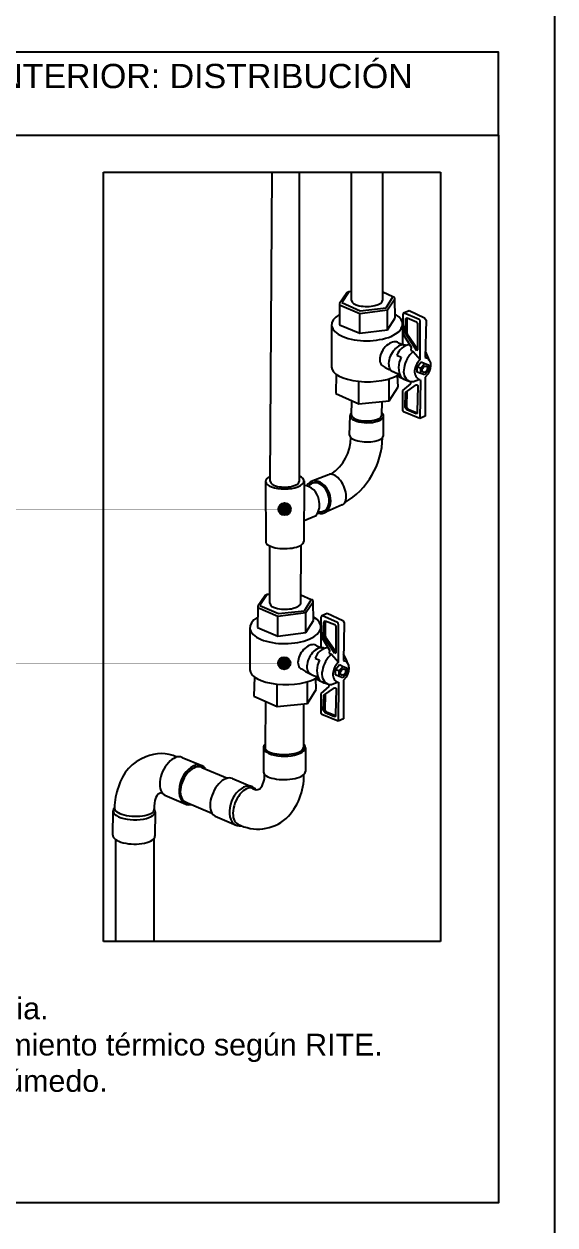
# Model space of a CAD drawing. Header units: millimetres. Extents: x 441156 to 441876, y 4514765 to 4515211.
# Drawn here: x 441460.29 to 441463.11, y 4515170.51 to 4515176.88 of the extents above; entities that cross this region are included whole.
import ezdxf

# ---------------------------------------------------------------- set-up
doc = ezdxf.new("R2010")
doc.units = ezdxf.units.MM
doc.linetypes.add('CONTINUA', pattern=[0])
doc.layers.add('01_cartela', color=6, linetype='Continuous', plot=False)
for name, color, linetype in [('01_textos', 7, 'Continuous'), ('CALEFAC_NOTAS', 7, 'Continuous'), ('INGIN FONTANERIA TEXTO', 7, 'Continuous'), ('INGIN SANEAMIENTO TEXTO', 7, 'Continuous')]:
    doc.layers.add(name, color=color, linetype=linetype)
doc.styles.add('Estilo1', font='swissel.ttf')

msp = doc.modelspace()

# ---------------------------------------------------------------- hatches: boundary and pattern name
at = {"layer": 'INGIN FONTANERIA TEXTO'}
h = msp.add_hatch(color=256, dxfattribs=at)
h.dxf.hatch_style = 1
edge = h.paths.add_edge_path()
edge.add_arc((441461.6759592, 4515174.30254592), 0.03267041, 0, 360)
h = msp.add_hatch(color=256, dxfattribs=at)
h.dxf.hatch_style = 1
edge = h.paths.add_edge_path()
edge.add_arc((441461.67376977, 4515173.48523701), 0.03267041, 0, 360)

# ---------------------------------------------------------------- linework, layer by layer
at = {"layer": '01_cartela', "color": 3}
msp.add_lwpolyline([(441432.47255193, 4515186.58008588), (441432.47255193, 4515165.04506187), (441463.11053999, 4515165.04506187), (441463.11053999, 4515186.58008588)], close=True, dxfattribs=at)
at = {"layer": 'CALEFAC_NOTAS', "linetype": 'CONTINUA'}
for points in [[(441457.51983448, 4515176.28645765), (441462.81053999, 4515176.28645765), (441462.81053999, 4515176.72509149), (441457.51983448, 4515176.72509149)], [(441457.51983448, 4515176.28645765), (441462.81053999, 4515176.28645765), (441462.81053999, 4515170.62396649), (441457.51983448, 4515170.62396649)]]:
    msp.add_lwpolyline(points, close=True, dxfattribs=at)
at = {"layer": 'INGIN FONTANERIA TEXTO', "color": 0}
for p, q in [((441460.71512828, 4515172.00941266), (441460.71512828, 4515176.08988099)), ((441460.71512828, 4515176.08988099), (441462.50263036, 4515176.08988099)), ((441462.50263036, 4515176.08988099), (441462.50263036, 4515172.00941266)), ((441462.00619319, 4515175.44986517), (441461.96726079, 4515175.39291026)), ((441462.01607783, 4515175.45501386), (441461.97861807, 4515175.39736846)), ((441462.01607783, 4515175.45501386), (441462.00619319, 4515175.44986517)), ((441462.03105529, 4515175.45588798), (441462.01607783, 4515175.45501386)), ((441462.25057592, 4515175.42806277), (441462.19636756, 4515175.45276793)), ((441462.21461457, 4515175.36966871), (441462.25057592, 4515175.42806277)), ((441462.22147628, 4515175.35990778), (441462.26044586, 4515175.41710209)), ((441462.25652503, 4515175.42679237), (441462.25057592, 4515175.42806277)), ((441462.26030802, 4515175.42332722), (441462.25652503, 4515175.42679237)), ((441462.26044586, 4515175.41710209), (441462.26030802, 4515175.42332722)), ((441462.26214066, 4515175.31767236), (441462.26044586, 4515175.41710209)), ((441461.96726079, 4515175.38637445), (441461.96615677, 4515175.28041061)), ((441461.96726079, 4515175.39291026), (441461.96726079, 4515175.38637445)), ((441461.96726079, 4515175.38637445), (441462.07412253, 4515175.34043739)), ((441461.97861807, 4515175.39736846), (441462.07676263, 4515175.35394723)), ((441462.07412253, 4515175.34043739), (441462.22147628, 4515175.35990778)), ((441462.0741404, 4515175.23538598), (441462.07412253, 4515175.34043739)), ((441462.07676263, 4515175.35394723), (441462.21461457, 4515175.36966871)), ((441462.2217439, 4515175.25324056), (441462.22147628, 4515175.35990778)), ((441462.30653492, 4515175.34348613), (441462.30222026, 4515175.33349921)), ((441462.30653492, 4515175.34348613), (441462.33585043, 4515175.3558204)), ((441462.38965974, 4515175.3075736), (441462.30653492, 4515175.34348613)), ((441462.33585043, 4515175.3558204), (441462.41762524, 4515175.31727587)), ((441461.92498314, 4515175.27963432), (441461.92536406, 4515175.05550017)), ((441461.96615677, 4515175.28041061), (441462.0741404, 4515175.23538598)), ((441462.2217439, 4515175.25324056), (441462.26214066, 4515175.31767236)), ((441462.30176055, 4515175.28351576), (441462.30155684, 4515175.17497756)), ((441462.30222026, 4515175.33349921), (441462.30517411, 4515175.23068259)), ((441462.31642185, 4515175.23484393), (441462.3186747, 4515175.3126735)), ((441462.3186747, 4515175.3126735), (441462.32547381, 4515175.31607055)), ((441462.32495171, 4515175.30867446), (441462.32395077, 4515175.23899536)), ((441462.32958566, 4515175.31440999), (441462.32495171, 4515175.30867446)), ((441462.32547381, 4515175.31607055), (441462.37594425, 4515175.29568821)), ((441462.37594425, 4515175.29568821), (441462.38091287, 4515175.28915543)), ((441462.38091287, 4515175.28915543), (441462.38126967, 4515175.14650442)), ((441462.39437084, 4515175.30161063), (441462.38965974, 4515175.3075736)), ((441462.39522946, 4515175.29457536), (441462.39437084, 4515175.30161063)), ((441462.39587018, 4515175.09577199), (441462.39522946, 4515175.29457536)), ((441462.41762524, 4515175.31727587), (441462.4261113, 4515175.30494161)), ((441462.4261113, 4515175.30494161), (441462.42142568, 4515175.10587458)), ((441462.0741404, 4515175.23538598), (441462.2217439, 4515175.25324056)), ((441462.30517411, 4515175.23068259), (441462.34712833, 4515175.16075105)), ((441462.37650534, 4515175.14253707), (441462.31642185, 4515175.23484393)), ((441462.32395077, 4515175.23899536), (441462.32561896, 4515175.23166071)), ((441462.32561896, 4515175.23166071), (441462.38125411, 4515175.15272459)), ((441462.28097, 4515175.18368063), (441462.30155684, 4515175.17497756)), ((441462.30155684, 4515175.17497756), (441462.30702656, 4515175.17347594)), ((441462.34712833, 4515175.16075105), (441462.34610728, 4515175.14519174)), ((441462.27167755, 4515175.1184832), (441462.29465462, 4515175.10739506)), ((441462.34610728, 4515175.14519174), (441462.35835972, 4515175.13907004)), ((441462.35835972, 4515175.13907004), (441462.39587018, 4515175.09577199)), ((441462.38126967, 4515175.14650442), (441462.37650534, 4515175.14253707)), ((441462.42142568, 4515175.10587458), (441462.43414002, 4515175.10261466)), ((441462.43414002, 4515175.10261466), (441462.44151648, 4515175.09556413)), ((441462.44151648, 4515175.09556413), (441462.44921366, 4515175.07889927)), ((441462.37906497, 4515175.05701053), (441462.39990004, 4515175.08350824)), ((441462.37906497, 4515175.05701053), (441462.39910171, 4515175.05232188)), ((441462.37906497, 4515175.02862011), (441462.37906497, 4515175.05701053)), ((441462.39863731, 4515175.02136478), (441462.37906497, 4515175.02862011)), ((441462.39863731, 4515175.02136478), (441462.39910171, 4515175.05232188)), ((441462.41820961, 4515175.01442489), (441462.39863731, 4515175.02136478)), ((441462.39910171, 4515175.05232188), (441462.4201548, 4515175.0743379)), ((441462.39990004, 4515175.08350824), (441462.4201548, 4515175.0743379)), ((441462.4380976, 4515175.03619088), (441462.41820961, 4515175.01442489)), ((441462.4201548, 4515175.0743379), (441462.43924943, 4515175.06699921)), ((441462.44309997, 4515175.0323871), (441462.43538378, 4515175.01797261)), ((441462.43924943, 4515175.06699921), (441462.4380976, 4515175.03619088)), ((441462.44805245, 4515175.04853593), (441462.44309997, 4515175.0323871)), ((441462.44981772, 4515175.06261792), (441462.44805245, 4515175.04853593)), ((441462.44921366, 4515175.07889927), (441462.44981772, 4515175.06261792)), ((441461.94879219, 4515175.01818483), (441461.94677001, 4515174.91582689)), ((441462.07011201, 4515174.86091313), (441462.07011201, 4515174.98019568)), ((441462.23131137, 4515174.87677712), (441462.23131137, 4515174.99352414)), ((441462.27771727, 4515174.95121575), (441462.27452518, 4515175.01123011)), ((441462.30304507, 4515174.93061262), (441462.34574918, 4515174.96724303)), ((441462.31698256, 4515174.92102681), (441462.37341145, 4515174.96096775)), ((441462.34574918, 4515174.97894964), (441462.3588272, 4515174.97831897)), ((441462.34574918, 4515174.96724303), (441462.34574918, 4515174.97894964)), ((441462.3588272, 4515174.97831897), (441462.38828034, 4515174.99055017)), ((441462.37341145, 4515174.96096775), (441462.37774091, 4515174.9612599)), ((441462.37774091, 4515174.9612599), (441462.38037839, 4515174.95882712)), ((441462.38037839, 4515174.95882712), (441462.38220432, 4515174.95497522)), ((441462.38828034, 4515174.99055017), (441462.39466706, 4515174.99018381)), ((441462.39619871, 4515174.98297925), (441462.39337442, 4515174.78326787)), ((441462.39466706, 4515174.99018381), (441462.39619871, 4515174.98297925)), ((441462.42246113, 4515175.00188417), (441462.42150826, 4515174.79615303)), ((441462.43538378, 4515175.01797261), (441462.42246113, 4515175.00188417)), ((441461.94677001, 4515174.91582689), (441462.07011201, 4515174.86091313)), ((441462.23131137, 4515174.87677712), (441462.27771727, 4515174.95121575)), ((441462.30304507, 4515174.82412007), (441462.30304507, 4515174.93061262)), ((441462.31462308, 4515174.84205799), (441462.31698256, 4515174.92102681)), ((441462.32393462, 4515174.92594755), (441462.32338567, 4515174.84415685)), ((441462.38220432, 4515174.95497522), (441462.37900034, 4515174.81775882)), ((441462.07011201, 4515174.86091313), (441462.23131137, 4515174.87677712)), ((441462.32445918, 4515174.82834932), (441462.31462308, 4515174.84205799)), ((441462.32338567, 4515174.84415685), (441462.33121639, 4515174.8324195)), ((441462.33121639, 4515174.8324195), (441462.37900034, 4515174.81334606)), ((441462.30604223, 4515174.81840922), (441462.30304507, 4515174.82412007)), ((441462.39337442, 4515174.78326787), (441462.30604223, 4515174.81840922)), ((441462.37363986, 4515174.80688099), (441462.32445918, 4515174.82834932)), ((441462.37900034, 4515174.80893331), (441462.37363986, 4515174.80688099)), ((441462.37900034, 4515174.81775882), (441462.37900034, 4515174.80893331)), ((441462.42150826, 4515174.79615303), (441462.39337442, 4515174.78326787)), ((441461.57253944, 4515173.84382861), (441461.53360704, 4515173.7868737)), ((441461.58242408, 4515173.8489773), (441461.54496432, 4515173.7913319)), ((441461.58242408, 4515173.8489773), (441461.57253944, 4515173.84382861)), ((441461.59740154, 4515173.84985142), (441461.58242408, 4515173.8489773)), ((441461.81692217, 4515173.82202621), (441461.76271381, 4515173.84673137)), ((441461.78096082, 4515173.76363215), (441461.81692217, 4515173.82202621)), ((441461.78782253, 4515173.75387122), (441461.82679211, 4515173.81106553)), ((441461.82287128, 4515173.82075581), (441461.81692217, 4515173.82202621)), ((441461.82665426, 4515173.81729065), (441461.82287128, 4515173.82075581)), ((441461.82679211, 4515173.81106553), (441461.82665426, 4515173.81729065)), ((441461.82848691, 4515173.7116358), (441461.82679211, 4515173.81106553)), ((441461.53360704, 4515173.78033789), (441461.53250302, 4515173.67437405)), ((441461.53360704, 4515173.7868737), (441461.53360704, 4515173.78033789)), ((441461.53360704, 4515173.78033789), (441461.64046877, 4515173.73440083)), ((441461.54496432, 4515173.7913319), (441461.64310888, 4515173.74791067)), ((441461.64046877, 4515173.73440083), (441461.78782253, 4515173.75387122)), ((441461.64310888, 4515173.74791067), (441461.78096082, 4515173.76363215)), ((441461.78809015, 4515173.647204), (441461.78782253, 4515173.75387122)), ((441461.87288117, 4515173.73744957), (441461.90219668, 4515173.74978384)), ((441461.90219668, 4515173.74978384), (441461.98397149, 4515173.71123931)), ((441461.64048664, 4515173.62934942), (441461.64046877, 4515173.73440083)), ((441461.78809015, 4515173.647204), (441461.82848691, 4515173.7116358)), ((441461.87288117, 4515173.73744957), (441461.86856651, 4515173.72746265)), ((441461.86856651, 4515173.72746265), (441461.87152035, 4515173.62464603)), ((441461.95600599, 4515173.70153704), (441461.87288117, 4515173.73744957)), ((441461.8827681, 4515173.62880737), (441461.88502095, 4515173.70663694)), ((441461.88502095, 4515173.70663694), (441461.89182006, 4515173.71003399)), ((441461.89129796, 4515173.7026379), (441461.89029702, 4515173.6329588)), ((441461.89593191, 4515173.70837343), (441461.89129796, 4515173.7026379)), ((441461.89182006, 4515173.71003399), (441461.9422905, 4515173.68965165)), ((441461.9422905, 4515173.68965165), (441461.94725912, 4515173.68311887)), ((441461.94725912, 4515173.68311887), (441461.94761592, 4515173.54046786)), ((441461.96071709, 4515173.69557407), (441461.95600599, 4515173.70153704)), ((441461.96157571, 4515173.6885388), (441461.96071709, 4515173.69557407)), ((441461.96221643, 4515173.48973543), (441461.96157571, 4515173.6885388)), ((441461.98397149, 4515173.71123931), (441461.99245755, 4515173.69890505)), ((441461.99245755, 4515173.69890505), (441461.98777192, 4515173.49983802)), ((441461.49132939, 4515173.67359776), (441461.49171031, 4515173.44946361)), ((441461.53250302, 4515173.67437405), (441461.64048664, 4515173.62934942)), ((441461.64048664, 4515173.62934942), (441461.78809015, 4515173.647204)), ((441461.8681068, 4515173.6774792), (441461.86790309, 4515173.568941)), ((441461.87152035, 4515173.62464603), (441461.91347458, 4515173.55471449)), ((441461.94285159, 4515173.53650051), (441461.8827681, 4515173.62880737)), ((441461.89029702, 4515173.6329588), (441461.89196521, 4515173.62562415)), ((441461.89196521, 4515173.62562415), (441461.94760036, 4515173.54668803)), ((441461.84731625, 4515173.57764407), (441461.86790309, 4515173.568941)), ((441461.86790309, 4515173.568941), (441461.87337281, 4515173.56743938)), ((441461.8380238, 4515173.51244664), (441461.86100086, 4515173.5013585)), ((441461.91347458, 4515173.55471449), (441461.91245353, 4515173.53915518)), ((441461.91245353, 4515173.53915518), (441461.92470597, 4515173.53303348)), ((441461.92470597, 4515173.53303348), (441461.96221643, 4515173.48973543)), ((441461.94761592, 4515173.54046786), (441461.94285159, 4515173.53650051)), ((441461.98777192, 4515173.49983802), (441462.00048626, 4515173.4965781)), ((441462.00048626, 4515173.4965781), (441462.00786273, 4515173.48952757)), ((441461.94541122, 4515173.45097397), (441461.96624629, 4515173.47747168)), ((441461.94541122, 4515173.45097397), (441461.96544795, 4515173.44628532)), ((441461.94541122, 4515173.42258355), (441461.94541122, 4515173.45097397)), ((441461.96498356, 4515173.41532822), (441461.96544795, 4515173.44628532)), ((441461.96544795, 4515173.44628532), (441461.98650104, 4515173.46830134)), ((441461.96624629, 4515173.47747168), (441461.98650104, 4515173.46830134)), ((441462.00444385, 4515173.43015432), (441461.98455586, 4515173.40838833)), ((441461.98650104, 4515173.46830134), (441462.00559568, 4515173.46096265)), ((441462.00559568, 4515173.46096265), (441462.00444385, 4515173.43015432)), ((441462.00786273, 4515173.48952757), (441462.01555991, 4515173.47286271)), ((441462.0143987, 4515173.44249936), (441462.00944622, 4515173.42635054)), ((441462.01616397, 4515173.45658136), (441462.0143987, 4515173.44249936)), ((441462.01555991, 4515173.47286271), (441462.01616397, 4515173.45658136)), ((441461.51513844, 4515173.41214827), (441461.51311626, 4515173.30979033)), ((441461.63645826, 4515173.25487657), (441461.63645826, 4515173.37415912)), ((441461.79765762, 4515173.27074056), (441461.79765762, 4515173.38748758)), ((441461.84406352, 4515173.34517919), (441461.84087143, 4515173.40519355)), ((441461.91209543, 4515173.37291308), (441461.92517345, 4515173.37228241)), ((441461.91209543, 4515173.36120647), (441461.91209543, 4515173.37291308)), ((441461.92517345, 4515173.37228241), (441461.95462659, 4515173.38451361)), ((441461.96498356, 4515173.41532822), (441461.94541122, 4515173.42258355)), ((441461.95462659, 4515173.38451361), (441461.96101331, 4515173.38414725)), ((441461.96254496, 4515173.37694269), (441461.95972067, 4515173.17723131)), ((441461.96101331, 4515173.38414725), (441461.96254496, 4515173.37694269)), ((441461.98455586, 4515173.40838833), (441461.96498356, 4515173.41532822)), ((441461.98880738, 4515173.39584761), (441461.98785451, 4515173.19011647)), ((441462.00173002, 4515173.41193605), (441461.98880738, 4515173.39584761)), ((441462.00944622, 4515173.42635054), (441462.00173002, 4515173.41193605)), ((441461.51311626, 4515173.30979033), (441461.63645826, 4515173.25487657)), ((441461.79765762, 4515173.27074056), (441461.84406352, 4515173.34517919)), ((441461.86939132, 4515173.32457606), (441461.91209543, 4515173.36120647)), ((441461.86939132, 4515173.21808351), (441461.86939132, 4515173.32457606)), ((441461.88096933, 4515173.23602143), (441461.88332881, 4515173.31499025)), ((441461.88332881, 4515173.31499025), (441461.9397577, 4515173.35493119)), ((441461.89028087, 4515173.31991099), (441461.88973192, 4515173.23812029)), ((441461.9397577, 4515173.35493119), (441461.94408716, 4515173.35522334)), ((441461.94408716, 4515173.35522334), (441461.94672464, 4515173.35279056)), ((441461.94855057, 4515173.34893866), (441461.94534659, 4515173.21172226)), ((441461.94672464, 4515173.35279056), (441461.94855057, 4515173.34893866)), ((441461.63645826, 4515173.25487657), (441461.79765762, 4515173.27074056)), ((441461.88973192, 4515173.23812029), (441461.89756264, 4515173.22638294)), ((441461.87238848, 4515173.21237266), (441461.86939132, 4515173.21808351)), ((441461.95972067, 4515173.17723131), (441461.87238848, 4515173.21237266)), ((441461.89080543, 4515173.22231276), (441461.88096933, 4515173.23602143)), ((441461.93998611, 4515173.20084443), (441461.89080543, 4515173.22231276)), ((441461.89756264, 4515173.22638294), (441461.94534659, 4515173.2073095)), ((441461.94534659, 4515173.20289675), (441461.93998611, 4515173.20084443)), ((441461.94534659, 4515173.21172226), (441461.94534659, 4515173.20289675)), ((441461.98785451, 4515173.19011647), (441461.95972067, 4515173.17723131)), ((441462.50263036, 4515172.00941266), (441460.71512828, 4515172.00941266))]:
    msp.add_line(p, q, dxfattribs=at)
at = {"layer": 'INGIN FONTANERIA TEXTO', "color": 150}
for p, q in [((441461.59965701, 4515174.45073936), (441461.60887932, 4515176.08988099)), ((441461.75466499, 4515174.45151385), (441461.75466499, 4515176.08988099)), ((441462.03105529, 4515175.40836683), (441462.03105529, 4515176.08988099)), ((441462.19636756, 4515175.41180829), (441462.19636756, 4515176.08988099)), ((441462.03053606, 4515174.80084448), (441462.03288617, 4515174.87748665)), ((441462.19182033, 4515174.80084448), (441462.19308373, 4515174.87301506)), ((441462.02082014, 4515174.69469557), (441462.02276334, 4515174.79825548)), ((441462.20024083, 4515174.69340107), (441462.20088856, 4515174.79631375)), ((441461.57485574, 4515174.4499649), (441461.57598307, 4515174.12892951)), ((441461.77869124, 4515174.45151385), (441461.77731804, 4515174.12983574)), ((441461.9082661, 4515174.48485284), (441461.81695165, 4515174.44819808)), ((441461.98162984, 4515174.32419578), (441461.8856326, 4515174.28286167)), ((441461.84251125, 4515174.26747644), (441461.7789289, 4515174.24084534)), ((441461.59740154, 4515173.80287436), (441461.59725959, 4515174.10679371)), ((441461.76271381, 4515173.80577173), (441461.7642455, 4515174.11187003)), ((441461.57478726, 4515173.28233345), (441461.57207386, 4515173.03722852)), ((441461.77633575, 4515173.26864223), (441461.77574266, 4515173.03722852)), ((441461.13189567, 4515172.98539726), (441461.23656248, 4515172.94206832)), ((441461.56287582, 4515173.0378521), (441461.56375112, 4515172.90749325)), ((441461.78601211, 4515173.0378521), (441461.78619118, 4515172.91013937)), ((441461.23612229, 4515172.93218163), (441461.3719389, 4515172.87510158)), ((441461.39919025, 4515172.87313884), (441461.50385705, 4515172.8298099)), ((441461.04004379, 4515172.78586681), (441461.15113052, 4515172.73781544)), ((441461.14762381, 4515172.75063369), (441461.29002467, 4515172.68962658)), ((441460.76399403, 4515172.57317829), (441460.76532537, 4515172.70180638)), ((441460.98911389, 4515172.69698249), (441460.98778255, 4515172.5683544)), ((441461.30733837, 4515172.6736084), (441461.4184251, 4515172.62555702)), ((441460.77855905, 4515172.55031894), (441460.77855905, 4515172.00941266)), ((441460.98264129, 4515172.55534665), (441460.98264129, 4515172.00941266))]:
    msp.add_line(p, q, dxfattribs=at)
at = {"layer": 'INGIN FONTANERIA TEXTO', "const_width": 0.00104436}
for points in [[(441461.6759592, 4515174.30254592), (441460.22142085, 4515174.30254592)], [(441461.67376977, 4515173.48523701), (441460.22142085, 4515173.48523701)]]:
    msp.add_lwpolyline(points, dxfattribs=at)
at = {"layer": 'INGIN FONTANERIA TEXTO'}
for centre in [(441461.6759592, 4515174.30254592), (441461.67376977, 4515173.48523701)]:
    msp.add_circle(centre, 0.03267041, dxfattribs=at)
at = {"layer": 'INGIN FONTANERIA TEXTO', "color": 0}
for centre, radius, start, end in [((441462.35036305, 4515175.09200801), 0.08302014, 98.458065083, 161.403534157), ((441462.39303611, 4515175.05294173), 0.11244592, 151.035837244, 208.824282548), ((441462.4520758, 4515175.0305936), 0.14335215, 130.824729134, 171.497094254), ((441462.45371401, 4515175.02881129), 0.08848527, 130.822014199, 170.224847575), ((441462.23306694, 4515175.02573304), 0.22045944, 17.186227144, 30.915235536), ((441462.40236504, 4515175.36672515), 0.367419, 236.438576562, 251.500522166), ((441462.36451218, 4515175.03205973), 0.05769144, 160.001871553, 241.966945292), ((441462.41397318, 4515175.03213396), 0.04888081, 166.150689513, 238.28985864), ((441462.39394818, 4515175.18001145), 0.2067583, 234.718286781, 256.519311643), ((441461.9167093, 4515173.48597145), 0.08302014, 98.458065083, 161.403534157), ((441461.95938236, 4515173.44690517), 0.11244592, 151.035837244, 208.824282548), ((441462.01842205, 4515173.42455704), 0.14335215, 130.824729134, 171.497094254), ((441461.79941319, 4515173.41969648), 0.22045944, 17.186227144, 30.915235536), ((441461.96871129, 4515173.76068859), 0.367419, 236.438576562, 251.500522166), ((441461.93085843, 4515173.42602317), 0.05769144, 160.001871553, 241.966945292), ((441461.98031942, 4515173.42609739), 0.04888081, 166.150689513, 238.28985864), ((441462.02006026, 4515173.42277474), 0.08848527, 130.822014199, 170.224847575), ((441461.96029443, 4515173.57397489), 0.2067583, 234.718286781, 256.519311643)]:
    msp.add_arc(centre, radius, start, end, dxfattribs=at)
at = {"layer": 'INGIN FONTANERIA TEXTO', "color": 150}
for centre, radius, start, end in [((441461.7916482, 4515174.68305608), 0.2351087, 303.966031925, 359.743414335), ((441461.78062657, 4515174.69140509), 0.41505831, 300.798327616, 358.752259165), ((441461.76752626, 4515174.34000694), 0.09018167, 8.520449958, 83.182515786), ((441461.77091898, 4515174.3234335), 0.09086609, 321.988545673, 19.234817421), ((441461.01960018, 4515172.76884828), 0.23375444, 110.27474912, 165.045724215), ((441461.02055101, 4515172.80349031), 0.20200034, 65.490255338, 113.935130254), ((441461.4620914, 4515172.88802741), 0.10754776, 319.631068711, 3.64438597), ((441461.4661082, 4515172.88395146), 0.31158604, 314.465012405, 1.86302721), ((441461.08969015, 4515172.71808616), 0.3160892, 159.425429283, 179.969037897), ((441461.02840631, 4515172.75946578), 0.03853646, 94.422997426, 159.891482111), ((441461.5269703, 4515172.85042426), 0.03631349, 233.310279311, 298.022291644), ((441461.14834792, 4515172.71766268), 0.16555055, 160.577083448, 182.299340777), ((441461.5348537, 4515172.83238859), 0.22700166, 241.965756663, 311.196205861)]:
    msp.add_arc(centre, radius, start, end, dxfattribs=at)
at = {"layer": 'INGIN FONTANERIA TEXTO', "color": 0}
for centre, major_axis, ratio, start_param, end_param in [((441462.11371142, 4515175.41008756), (-0.08265614, -0.00172073), 0.3975413745, 6.2666337031, 9.4247779608), ((441462.11337184, 4515175.28157504), (-0.1883887, -0.00194072), 0.4592183688, 5.5998229037, 10.0832584216), ((441462.23760034, 4515175.12361406), (-0.04287752, -0.06042361), 0.6259240476, 3.1284822023, 6.3957995848), ((441462.28329213, 4515175.10196884), (-0.03687113, -0.06790063), 0.6123076302, 3.1280305565, 6.3520814172), ((441462.1188626, 4515175.05714809), (-0.19349854, -0.00164792), 0.4090726401, 6.2776081526, 8.890976551), ((441461.68005767, 4515173.804051), (-0.08265614, -0.00172073), 0.3975413745, 6.2666337031, 9.4247779608), ((441461.67971809, 4515173.67553848), (-0.1883887, -0.00194072), 0.4592183688, 5.5998229037, 10.0832584216), ((441461.80394659, 4515173.5175775), (-0.04287752, -0.06042361), 0.6259240476, 3.1284822023, 6.3957995848), ((441461.84963838, 4515173.49593228), (-0.03687113, -0.06790063), 0.6123076302, 3.1280305565, 6.3520814172), ((441461.68520885, 4515173.45111153), (-0.19349854, -0.00164792), 0.4090726401, 6.2776081526, 8.890976551)]:
    msp.add_ellipse(centre, major_axis=major_axis, ratio=ratio, start_param=start_param, end_param=end_param, dxfattribs=at)
for centre in [(441462.41942038, 4515175.04424934), (441461.98576663, 4515173.43821278)]:
    msp.add_ellipse(centre, major_axis=(-0.00905771, -0.01590046), ratio=0.671348869, dxfattribs=at)
at = {"layer": 'INGIN FONTANERIA TEXTO', "color": 150}
for centre, major_axis, ratio, start_param, end_param in [((441462.11182595, 4515174.79728462), (-0.08906261, 0.00097086), 0.4107258518, 5.8563697218, 9.8792313637), ((441462.1111782, 4515174.80084448), (-0.08064214, 0), 0.3798089502, 6.2598938452, 9.4247779608), ((441462.11053048, 4515174.69404832), (-0.08971034, 0.00064725), 0.3913198437, 6.274147786, 9.4254986471), ((441461.67677349, 4515174.45073937), (-0.10191775, -0.00077448), 0.4066512679, 5.565223788, 10.122599147), ((441461.677161, 4515174.45112661), (-0.07750399, -0.00038724), 0.4168674482, 6.2743285584, 9.4247779608), ((441461.85129213, 4515174.36552988), (-0.03434048, 0.0826682), 0.7307058118, 2.6260988087, 6.7734379151), ((441461.85205665, 4515174.36555882), (-0.03058404, 0.07388285), 0.7121188169, 2.6692446771, 6.7197961734), ((441461.94494797, 4515174.40452431), (-0.03668187, 0.08032853), 0.5546515794, 3.1174242364, 6.2831853072), ((441461.67665056, 4515174.12938262), (-0.10066748, -0.00045311), 0.3599210569, 6.282473011, 9.4247779608), ((441461.67444396, 4515173.0378521), (-0.11156814, 0), 0.4121416978, 5.8695381262, 9.8561102732), ((441461.08596973, 4515172.88563204), (0.04592594, 0.09976522), 0.5691715698, 0, 3.1679657311), ((441461.67390826, 4515173.03722852), (-0.1018344, 0), 0.3549404652, 6.275326709, 9.4247779608), ((441461.1938465, 4515172.83994188), (0.04271598, 0.10212644), 0.6431177533, 5.9341047436, 9.8247620065), ((441461.19187305, 4515172.84140766), (-0.04424924, -0.09077397), 0.592187908, 3.1415926536, 6.3410222639), ((441461.35326431, 4515172.77337362), (0.04592594, 0.09976522), 0.5691715698, 0, 3.1679657311), ((441461.67497115, 4515172.90881631), (-0.11122003, -0.00132306), 0.3668966688, 6.2793835898, 9.4247779608), ((441461.46114107, 4515172.72768346), (0.04271598, 0.10212644), 0.6431177533, 5.9341047436, 9.8247620065), ((441461.46671839, 4515172.72666342), (0.03855528, 0.09464167), 0.5563043834, 6.1326352884, 9.4247779608), ((441460.87721963, 4515172.69939444), (-0.11189426, 0.00241195), 0.4020464127, -0.3789685522, 3.485621153), ((441460.87830011, 4515172.71195166), (-0.1050246, 0.00374016), 0.3673988467, -0.0693749015, 3.2472210697), ((441460.87588829, 4515172.57076635), (-0.11189426, 0.00241195), 0.4020464127, 0, 3.15060067)]:
    msp.add_ellipse(centre, major_axis=major_axis, ratio=ratio, start_param=start_param, end_param=end_param, dxfattribs=at)

# ---------------------------------------------------------------- texts
at = {"layer": '01_textos', "color": 1, "insert": (441457.01183454, 4515176.66381952), "char_height": 0.1288338101, "attachment_point": 1, "style": 'Estilo1'}
msp.add_mtext_dynamic_manual_height_columns('\\pi0.69412;DETALLE DE INSTALACIÓN INTERIOR: DISTRIBUCIÓN{\\H1.6691x; }', width=7.8112359137, gutter_width=11.875, heights=[0], dxfattribs=at)
at = {"layer": 'INGIN SANEAMIENTO TEXTO', "color": 5, "insert": (441457.76080805, 4515171.904611), "char_height": 0.1154296411, "attachment_point": 1, "style": 'Estilo1'}
msp.add_mtext_dynamic_manual_height_columns('1. Tuberia de agua fria. \\P2. Tubería de agua caliente sanitaria. \\P3. Coquilla para garantizar el aislamiento térmico según RITE.\\P4. Ramal de derivación a núcleo húmedo.\\P5. Llave de corte.', width=5.9930090894, gutter_width=11.875, heights=[0], dxfattribs=at)

doc.saveas('drawing.dxf')
